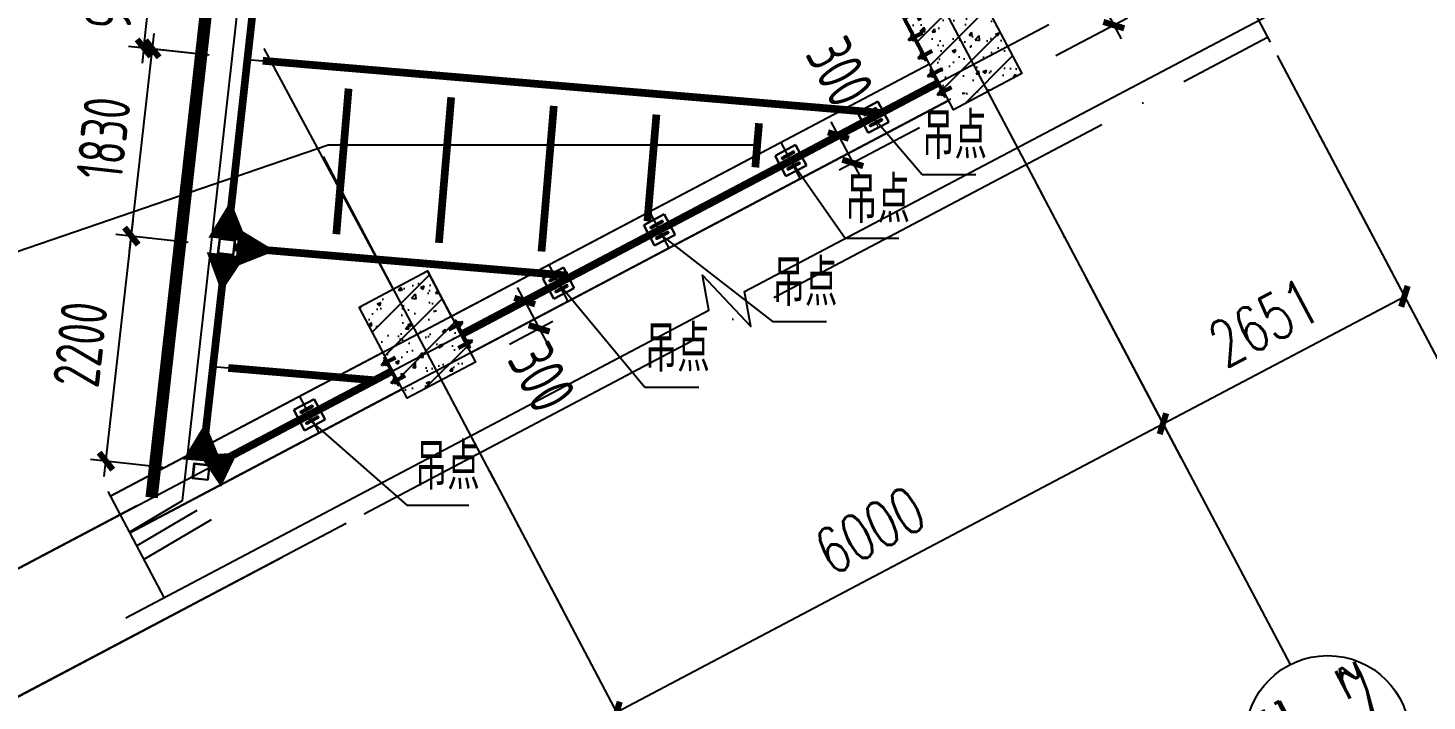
# Model space of a CAD drawing. Extents: x -803796 to -501762, y -1479216 to -846035.
# Drawn here: x -577955 to -564368, y -1315217 to -1308681 of the extents above; entities that cross this region are included whole.
import ezdxf
from ezdxf.enums import TextEntityAlignment as Align

# ---------------------------------------------------------------- set-up
doc = ezdxf.new("R2010")
doc.units = 0
doc.header["$LTSCALE"] = 1500
for name, pattern in [('5102-12$0$5102-12$0$5102-12$0$DASH', [0.35, 0.25, -0.1]), ('CENTER', [2, 1.25, -0.25, 0.25, -0.25]), ('XREF-GRID-04区$0$ACAD_ISO04W100', [30, 24, -3, 0, -3])]:
    doc.linetypes.add(name, pattern=pattern)
doc.layers.get('0').update_dxf_attribs({"linetype": 'CONTINUOUS'})
doc.layers.get('Defpoints').update_dxf_attribs({"linetype": 'CONTINUOUS'})
for name, color, linetype in [('AR-INT DECO', 140, 'CONTINUOUS'), ('C18', 4, 'CENTER'), ('DIM', 3, 'CONTINUOUS'), ('HATCH', 254, 'CONTINUOUS'), ('L18', 6, 'CONTINUOUS'), ('L25', 7, 'CONTINUOUS'), ('P-WALL-NEW', 4, 'CONTINUOUS'), ('STPM_RBEAM_SIG', 2, 'CONTINUOUS'), ('STPM_SBEAM_THICK', 2, 'CONTINUOUS'), ('struc', 161, 'CONTINUOUS'), ('TEXT', 7, 'CONTINUOUS'), ('THIN', 7, 'CONTINUOUS'), ('XREF-GRID-04区$0$A-DOTE', 14, 'XREF-GRID-04区$0$ACAD_ISO04W100'), ('XREF-GRID-04区$0$AXIS', 3, 'CONTINUOUS'), ('XREF-GRID-04区$0$PUB_DIM', 3, 'CONTINUOUS'), ('YQ_DIM', 3, 'CONTINUOUS')]:
    doc.layers.add(name, color=color, linetype=linetype)
doc.layers.add('点画线', color=1, linetype='CENTER', lineweight=13)
doc.layers.add('粗实线', color=7, linetype='CONTINUOUS', lineweight=30)
doc.styles.add('TSSD_Dimension', font='Tssdeng.shx', dxfattribs={"width": 0.7, "bigfont": 'hztxt.shx'})
doc.styles.add('TSSD_Label', font='tj03-romans1.shx', dxfattribs={"width": 0.7, "bigfont": 'hztxt.shx'})
doc.styles.add('XREF-GRID-04区$0$_TCH_AXIS', font='COMPLEX', dxfattribs={"bigfont": 'GBCBIG'})
doc.styles.add('XREF-GRID-04区$0$_TCH_DIM_T3', font='SIMPLEX', dxfattribs={"width": 0.705882, "bigfont": 'GBCBIG'})
doc.dimstyles.new('TSSD_150_150', dxfattribs={"dimtxt": 450, "dimasz": 150, "dimexe": 150, "dimexo": 375, "dimgap": 150, "dimtad": 1, "dimdec": 0, "dimzin": 0, "dimdsep": 46, "dimtxsty": 'TSSD_Dimension', "dimblk": 'ARCHTICK', "dimblk1": 'ARCHTICK', "dimblk2": 'ARCHTICK', "dimcen": 0, "dimdle": 150, "dimclrt": 7, "dimadec": 0, "dimazin": 0, "dimtfac": 1, "dimtdec": 0, "dimtix": 1, "dimtmove": 2, "dimatfit": 3, "dimfxl": 1, "dimtolj": 1, "dimtzin": 0, "dimarcsym": 0})
doc.dimstyles.new('XREF-GRID-04区$0$_TCH_ARCH&&150', dxfattribs={"dimtxt": 446.25, "dimasz": 150, "dimexe": 375, "dimexo": 450, "dimgap": 189.375, "dimtad": 1, "dimdec": 0, "dimzin": 0, "dimdsep": 46, "dimtxsty": 'XREF-GRID-04区$0$_TCH_DIM_T3', "dimblk": 'XREF-GRID-04区$0$_ArchTick', "dimcen": 0.09, "dimclrt": 7, "dimazin": 2, "dimtfac": 1, "dimtdec": 0, "dimtix": 1, "dimtmove": 2, "dimatfit": 3, "dimfxl": 1, "dimtolj": 1, "dimtzin": 0, "dimarcsym": 0})
pattern_1 = [(50, (-438885.55, -1416324.94), (358.6301, -31.37607), [37.5, -412.5]), (355, (-438885.55, -1416324.94), (-69.3757, 376.0961), [30, -330]), (100.4514, (-438855.67, -1416327.56), (289.2547, 344.7198), [31.8701, -350.57106]), (46.1842, (-438885.55, -1416224.94), (533.6205, -82.7595), [56.25, -618.75]), (96.6356, (-438841.1, -1416231.84), (467.3314, 487.059), [47.8051, -525.8565]), (351.1842, (-438885.55, -1416224.94), (467.331, 487.0593), [45, -495]), (21, (-438835.55, -1416249.94), (298.45353, -201.30945), [37.5, -412.5]), (326, (-438835.55, -1416249.94), (121.6577, 362.575), [30, -330]), (71.4514, (-438810.68, -1416266.72), (420.1113, 161.26525), [31.8701, -350.57106]), (37.5, (-438885.55, -1416324.94), (6.07993, 166.44693), [0, -326, 0, -335, 0, -331.25]), (7.5, (-438885.55, -1416324.94), (131.53477, 197.20586), [0, -191, 0, -318.5, 0, -126.25]), (327.5, (-438997.05, -1416324.94), (266.91122, -11.27744), [0, -125, 0, -390, 0, -517.5]), (317.5, (-439047.05, -1416324.94), (291.5931, 50.0525), [0, -162.5, 0, -259, 0, -367.5]), (45, (-438885.55, -1416324.94), (-176.7767, 176.7767), [])]

# ---------------------------------------------------------------- blocks, each defined once
blk = doc.blocks.new('A$C47E14B26')
at = {"layer": '点画线'}
for p, q in [((358, 912), (358, -1338)), ((1483, -213), (-767, -213))]:
    blk.add_line(p, q, dxfattribs=at)
at = {"layer": '粗实线'}
for p, q in [((-767, 912), (1483, 912)), ((-767, 912), (-767, -1338)), ((-317, -813), (-317, 387)), ((-167, -813), (-167, 387)), ((883, -813), (883, 387)), ((1033, 387), (1033, -813)), ((1483, 912), (1483, -1338)), ((-767, -1338), (1483, -1338))]:
    blk.add_line(p, q, dxfattribs=at)
for centre, start, end in [((-242, 387), 0, 180), ((958, 387), 0, 180), ((-242, -813), 180, 0), ((958, -813), 180, 0)]:
    blk.add_arc(centre, 75, start, end, dxfattribs=at)
blk = doc.blocks.new('XREF-GRID-04区$0$_ArchTick')
at = {"color": 0, "linetype": 'ByBlock', "const_width": 0.4}
blk.add_lwpolyline([(-0.5, -0.5), (0.5, 0.5)], dxfattribs=at)
blk = doc.blocks.new('*D426')
at = {"layer": 'Defpoints', "color": 0, "transparency": 16777216}
for p in [(-573111, -1313673), (-576088, -1315245), (-572239, -1315325)]:
    blk.add_point(p, dxfattribs=at)
at = {"layer": 'XREF-GRID-04区$0$PUB_DIM', "color": 0, "lineweight": -2, "transparency": 16777216}
for p, q in [((-572901, -1314071), (-572064, -1315657)), ((-575216, -1316897), (-572239, -1315325)), ((-575878, -1315643), (-575041, -1317228))]:
    blk.add_line(p, q, dxfattribs=at)
at = {"layer": 'XREF-GRID-04区$0$PUB_DIM', "color": 0, "lineweight": -2, "transparency": 16777216, "xscale": 150, "yscale": 150, "zscale": 150}
for p, rotation in [((-572239, -1315325), 27.82624507899107), ((-575216, -1316897), 207.8262450789911)]:
    blk.add_blockref('XREF-GRID-04区$0$_ArchTick', p, dxfattribs=dict(at, rotation=rotation))
at = {"layer": 'XREF-GRID-04区$0$PUB_DIM', "color": 7, "transparency": 16777216, "insert": (-575085, -1316361), "char_height": 446.2, "attachment_point": 5, "rotation": 27.8262, "style": 'XREF-GRID-04区$0$_TCH_DIM_T3'}
blk.add_mtext('\\A1;3367', dxfattribs=at)
blk = doc.blocks.new('*D427')
at = {"layer": 'Defpoints', "color": 0, "transparency": 16777216}
for p in [(-567805, -1310873), (-566933, -1312524), (-573111, -1313673)]:
    blk.add_point(p, dxfattribs=at)
at = {"layer": 'XREF-GRID-04区$0$PUB_DIM', "color": 0, "lineweight": -2, "transparency": 16777216}
for p, q in [((-567595, -1311271), (-566758, -1312856)), ((-572239, -1315325), (-566933, -1312524)), ((-572901, -1314071), (-572064, -1315657))]:
    blk.add_line(p, q, dxfattribs=at)
at = {"layer": 'XREF-GRID-04区$0$PUB_DIM', "color": 0, "lineweight": -2, "transparency": 16777216, "xscale": 150, "yscale": 150, "zscale": 150}
for p, rotation in [((-566933, -1312524), 27.82624507837908), ((-572239, -1315325), 207.8262450783791)]:
    blk.add_blockref('XREF-GRID-04区$0$_ArchTick', p, dxfattribs=dict(at, rotation=rotation))
at = {"layer": 'XREF-GRID-04区$0$PUB_DIM', "color": 7, "transparency": 16777216, "insert": (-569778, -1313560), "char_height": 446.2, "attachment_point": 5, "rotation": 27.8262, "style": 'XREF-GRID-04区$0$_TCH_DIM_T3'}
blk.add_mtext('\\A1;6000', dxfattribs=at)
blk = doc.blocks.new('*D428')
at = {"layer": 'Defpoints', "color": 0, "transparency": 16777216}
for p in [(-565460, -1309635), (-567805, -1310873), (-564588, -1311287)]:
    blk.add_point(p, dxfattribs=at)
at = {"layer": 'XREF-GRID-04区$0$PUB_DIM', "color": 0, "lineweight": -2, "transparency": 16777216}
for p, q in [((-565250, -1310033), (-564413, -1311618)), ((-567595, -1311271), (-566758, -1312856)), ((-566933, -1312524), (-564588, -1311287))]:
    blk.add_line(p, q, dxfattribs=at)
at = {"layer": 'XREF-GRID-04区$0$PUB_DIM', "color": 0, "lineweight": -2, "transparency": 16777216, "xscale": 150, "yscale": 150, "zscale": 150}
for p, rotation in [((-564588, -1311287), 27.82624507945951), ((-566933, -1312524), 207.8262450794595)]:
    blk.add_blockref('XREF-GRID-04区$0$_ArchTick', p, dxfattribs=dict(at, rotation=rotation))
at = {"layer": 'XREF-GRID-04区$0$PUB_DIM', "color": 7, "transparency": 16777216, "insert": (-565953, -1311541), "char_height": 446.2, "attachment_point": 5, "rotation": 27.8262, "style": 'XREF-GRID-04区$0$_TCH_DIM_T3'}
blk.add_mtext('\\A1;2651', dxfattribs=at)
blk = doc.blocks.new('_ArchTick')
at = {"color": 0, "linetype": 'ByBlock', "const_width": 0.4}
blk.add_lwpolyline([(-0.5, -0.5), (0.5, 0.5)], dxfattribs=at)
blk = doc.blocks.new('*D429')
at = {"layer": 'Defpoints', "color": 0, "transparency": 16777216}
for p in [(-576951, -1310702), (-576027, -1310806), (-576274, -1312992)]:
    blk.add_point(p, dxfattribs=at)
at = {"layer": 'DIM', "color": 0, "lineweight": -2, "transparency": 16777216}
for p, q in [((-577215, -1313037), (-576934, -1310552)), ((-576400, -1310764), (-577100, -1310685)), ((-576647, -1312950), (-577347, -1312871))]:
    blk.add_line(p, q, dxfattribs=at)
at = {"layer": 'DIM', "color": 0, "lineweight": -2, "transparency": 16777216, "xscale": 150, "yscale": 150, "zscale": 150}
for p, rotation in [((-576951, -1310702), 83.56369839202358), ((-577198, -1312888), 263.5636983920236)]:
    blk.add_blockref('_ArchTick', p, dxfattribs=dict(at, rotation=rotation))
at = {"layer": 'DIM', "color": 7, "transparency": 16777216, "insert": (-577447, -1311753), "char_height": 450, "attachment_point": 5, "rotation": 83.5637, "style": 'TSSD_Dimension'}
blk.add_mtext('\\A1;2200', dxfattribs=at)
blk = doc.blocks.new('*D430')
at = {"layer": 'Defpoints', "color": 0, "transparency": 16777216}
for p in [(-576748, -1308883), (-575824, -1308987), (-576027, -1310806)]:
    blk.add_point(p, dxfattribs=at)
at = {"layer": 'DIM', "color": 0, "lineweight": -2, "transparency": 16777216}
for p, q in [((-576968, -1310851), (-576731, -1308734)), ((-576197, -1308945), (-576897, -1308867)), ((-576400, -1310764), (-577101, -1310686))]:
    blk.add_line(p, q, dxfattribs=at)
at = {"layer": 'DIM', "color": 0, "lineweight": -2, "transparency": 16777216, "xscale": 150, "yscale": 150, "zscale": 150}
for p, rotation in [((-576748, -1308883), 83.60792822958057), ((-576951, -1310702), 263.6079282295806)]:
    blk.add_blockref('_ArchTick', p, dxfattribs=dict(at, rotation=rotation))
at = {"layer": 'DIM', "color": 7, "transparency": 16777216, "insert": (-577222, -1309751), "char_height": 450, "attachment_point": 5, "rotation": 83.6079, "style": 'TSSD_Dimension'}
blk.add_mtext('\\A1;1830', dxfattribs=at)
blk = doc.blocks.new('*D487')
at = {"layer": 'Defpoints', "color": 0, "transparency": 16777216}
for p in [(-576727, -1307948), (-575721, -1308060), (-575824, -1308987)]:
    blk.add_point(p, dxfattribs=at)
at = {"layer": 'DIM', "color": 0, "lineweight": -2, "transparency": 16777216}
for p, q in [((-576727, -1307948), (-576710, -1307799)), ((-576094, -1308018), (-576876, -1307932)), ((-576829, -1308875), (-576727, -1307948)), ((-576197, -1308945), (-576979, -1308859)), ((-576829, -1308875), (-576846, -1309024))]:
    blk.add_line(p, q, dxfattribs=at)
at = {"layer": 'DIM', "color": 0, "lineweight": -2, "transparency": 16777216, "xscale": 150, "yscale": 150, "zscale": 150}
for p, rotation in [((-576727, -1307948), 263.674276802154), ((-576829, -1308875), 83.67427680215405)]:
    blk.add_blockref('_ArchTick', p, dxfattribs=dict(at, rotation=rotation))
at = {"layer": 'DIM', "color": 7, "transparency": 16777216, "insert": (-577151, -1308370), "char_height": 450, "attachment_point": 5, "rotation": 83.6743, "style": 'TSSD_Dimension'}
blk.add_mtext('\\A1;933', dxfattribs=at)
blk = doc.blocks.new('LMM12A')
at = {"layer": 'L18'}
for p, q in [((0, 7.8), (0, -7.8)), ((9.8, 10.4), (1, 10.4)), ((9.8, 5.2), (1, 5.2)), ((10.8, 7.8), (10.8, -7.8)), ((9.8, -5.2), (1, -5.2)), ((9.8, -10.4), (1, -10.4))]:
    blk.add_line(p, q, dxfattribs=at)
for centre, radius, start, end in [((3.7, 7.8), 3.74, 136, 224), ((13.4, 0), 13.4, 157.15841, 202.84159), ((7.1, 7.8), 3.74, 316, 44), ((-2.6, 0), 13.4, 337.15841, 22.84159), ((3.7, -7.8), 3.74, 136, 224), ((7.1, -7.8), 3.74, 316, 44)]:
    blk.add_arc(centre, radius, start, end, dxfattribs=at)
blk = doc.blocks.new('A$C40232FC0')
blk.add_lwpolyline([(0, 82), (300, 82), (300, 102), (0, 102)], close=True)
at = {"layer": 'C18'}
for p, q in [((50, 0), (50, 145)), ((250, 0), (250, 145))]:
    blk.add_line(p, q, dxfattribs=at)
at = {"layer": 'L18'}
for p, q in [((41, 127), (41, 149)), ((41, 149), (59, 149)), ((45, 128), (45, 149)), ((55, 128), (55, 149)), ((59, 127), (59, 149)), ((241, 127), (241, 149)), ((241, 149), (259, 149)), ((245, 128), (245, 149)), ((255, 128), (255, 149)), ((259, 127), (259, 149)), ((39, 0), (39, 102)), ((43, 0), (43, 102)), ((57, 0), (57, 102)), ((60, 0), (60, 102)), ((239, 0), (239, 102)), ((243, 0), (243, 102)), ((257, 0), (257, 102)), ((260, 0), (260, 102))]:
    blk.add_line(p, q, dxfattribs=at)
at = {"layer": 'L25'}
for p, q in [((17, 102), (17, 110)), ((17, 110), (83, 110)), ((83, 102), (17, 102)), ((83, 110), (83, 102)), ((217, 102), (217, 110)), ((217, 110), (283, 110)), ((283, 102), (217, 102)), ((283, 110), (283, 102))]:
    blk.add_line(p, q, dxfattribs=at)
at = {"layer": 'L18', "extrusion": (0, 0, -1), "xscale": 1.666666666686069, "yscale": 1.666666666686069, "zscale": -1.666666666666666, "rotation": 90}
for p in [(-50, 110), (-250, 110)]:
    blk.add_blockref('LMM12A', p, dxfattribs=at)
blk = doc.blocks.new('A$C5A2A551F')
blk.add_lwpolyline([(1900, 5168), (1900, 668), (0, 668), (0, 468), (2100, 468), (2100, 5168)], close=True)
at = {"layer": 'C18'}
for p, q in [((1080, 4668), (2525, 4668)), ((700, 1488), (700, 43)), ((1080, 2668), (2525, 2668))]:
    blk.add_line(p, q, dxfattribs=at)
at = {"layer": 'L18'}
for p, q in [((1080, 4773), (2100, 4773)), ((1080, 4740), (2100, 4740)), ((1080, 4596), (2100, 4596)), ((1080, 4563), (2100, 4563)), ((2346, 4755), (2568, 4755)), ((2346, 4581), (2568, 4581)), ((2363, 4722), (2568, 4722)), ((2363, 4615), (2568, 4615)), ((2568, 4755), (2568, 4581)), ((1080, 2773), (2100, 2773)), ((1080, 2740), (2100, 2740)), ((2346, 2755), (2568, 2755)), ((2363, 2722), (2568, 2722)), ((2568, 2755), (2568, 2581)), ((595, 1488), (595, 468)), ((628, 1488), (628, 468)), ((772, 1488), (772, 468)), ((805, 1488), (805, 468)), ((1080, 2596), (2100, 2596)), ((1080, 2563), (2100, 2563)), ((2346, 2581), (2568, 2581)), ((2363, 2615), (2568, 2615)), ((613, 222), (613, 0)), ((787, 0), (613, 0)), ((647, 205), (647, 0)), ((754, 205), (754, 0)), ((787, 222), (787, 0))]:
    blk.add_line(p, q, dxfattribs=at)
at = {"layer": 'L25'}
for p, q in [((2100, 4335), (2100, 5001)), ((2100, 5001), (2183, 5001)), ((2183, 4335), (2100, 4335)), ((2183, 5001), (2183, 4335)), ((2100, 2335), (2100, 3001)), ((2100, 3001), (2183, 3001)), ((2183, 3001), (2183, 2335)), ((2183, 2335), (2100, 2335)), ((367, 468), (1033, 468)), ((367, 385), (367, 468)), ((1033, 385), (367, 385)), ((1033, 468), (1033, 385))]:
    blk.add_line(p, q, dxfattribs=at)
at = {"layer": 'L18', "extrusion": (0, 0, -1), "xscale": 16.66666666686069, "yscale": 16.66666666686069, "zscale": -16.66666666666666}
for p, rotation in [((-2183, 4668), 180.000010487033), ((-2183, 2668), 180.000010487033), ((-700, 385), 270.000010487033)]:
    blk.add_blockref('LMM12A', p, dxfattribs=dict(at, rotation=rotation))
blk = doc.blocks.new('*D694')
at = {"layer": 'Defpoints', "color": 0, "transparency": 16777216}
for p in [(-568677, -1308417), (-567410, -1308653), (-568303, -1309124)]:
    blk.add_point(p, dxfattribs=at)
at = {"layer": 'DIM', "color": 0, "lineweight": -2, "transparency": 16777216}
for p, q in [((-567784, -1307945), (-567854, -1307812)), ((-568345, -1308242), (-567651, -1307875)), ((-567784, -1307945), (-567410, -1308653)), ((-567972, -1308949), (-567278, -1308583)), ((-567410, -1308653), (-567340, -1308785))]:
    blk.add_line(p, q, dxfattribs=at)
at = {"layer": 'DIM', "color": 0, "lineweight": -2, "transparency": 16777216, "xscale": 150, "yscale": 150, "zscale": 150}
for p, rotation in [((-567784, -1307945), 297.8262450790873), ((-567410, -1308653), 117.8262450790873)]:
    blk.add_blockref('_ArchTick', p, dxfattribs=dict(at, rotation=rotation))
at = {"layer": 'DIM', "color": 7, "transparency": 16777216, "insert": (-567265, -1308124), "char_height": 450, "attachment_point": 5, "rotation": 297.8262, "style": 'TSSD_Dimension'}
blk.add_mtext('\\A1;800', dxfattribs=at)
blk = doc.blocks.new('*D695')
at = {"layer": 'Defpoints', "color": 0, "transparency": 16777216}
for p in [(-569107, -1309209), (-568967, -1309474), (-569945, -1309991)]:
    blk.add_point(p, dxfattribs=at)
at = {"layer": 'DIM', "color": 0, "lineweight": -2, "transparency": 16777216}
for p, q in [((-569438, -1309384), (-570218, -1309795)), ((-570085, -1309725), (-570155, -1309593)), ((-570085, -1309725), (-569945, -1309991)), ((-569298, -1309649), (-570078, -1310061)), ((-569945, -1309991), (-569875, -1310123))]:
    blk.add_line(p, q, dxfattribs=at)
at = {"layer": 'DIM', "color": 0, "lineweight": -2, "transparency": 16777216, "xscale": 150, "yscale": 150, "zscale": 150}
for p, rotation in [((-570085, -1309725), 297.8262450790856), ((-569945, -1309991), 117.8262450790856)]:
    blk.add_blockref('_ArchTick', p, dxfattribs=dict(at, rotation=rotation))
at = {"layer": 'DIM', "color": 7, "transparency": 16777216, "insert": (-570070, -1309106), "char_height": 450, "attachment_point": 5, "rotation": 297.8262, "style": 'TSSD_Dimension'}
blk.add_mtext('\\A1;300', dxfattribs=at)
blk = doc.blocks.new('*D696')
at = {"layer": 'Defpoints', "color": 0, "transparency": 16777216}
for p in [(-573750, -1311660), (-572991, -1311598), (-573610, -1311925)]:
    blk.add_point(p, dxfattribs=at)
at = {"layer": 'DIM', "color": 0, "lineweight": -2, "transparency": 16777216}
for p, q in [((-573131, -1311333), (-573201, -1311200)), ((-573418, -1311485), (-572998, -1311263)), ((-573131, -1311333), (-572991, -1311598)), ((-573278, -1311750), (-572858, -1311528)), ((-572991, -1311598), (-572921, -1311731))]:
    blk.add_line(p, q, dxfattribs=at)
at = {"layer": 'DIM', "color": 0, "lineweight": -2, "transparency": 16777216, "xscale": 150, "yscale": 150, "zscale": 150}
for p, rotation in [((-573131, -1311333), 297.8262450790623), ((-572991, -1311598), 117.8262450790623)]:
    blk.add_blockref('_ArchTick', p, dxfattribs=dict(at, rotation=rotation))
at = {"layer": 'DIM', "color": 7, "transparency": 16777216, "insert": (-572965, -1312072), "char_height": 450, "attachment_point": 5, "rotation": 297.8262, "style": 'TSSD_Dimension'}
blk.add_mtext('\\A1;300', dxfattribs=at)

msp = doc.modelspace()

# ---------------------------------------------------------------- hatches: boundary and pattern name
at = {"layer": 'HATCH'}
h = msp.add_hatch(dxfattribs=at)
h.set_pattern_fill('ARMORED', color=256, scale=50, style=0)
h.set_pattern_definition(pattern_1)
h.paths.add_polyline_path([(-568653.5, -1308460.8), (-568303.5, -1309124.1), (-568966.7, -1309474.2), (-569433.5, -1308589.8), (-568770.2, -1308239.7)])
h = msp.add_hatch(dxfattribs=at)
h.set_pattern_fill('ARMORED', color=256, scale=50, style=0)
h.set_pattern_definition(pattern_1)
h.paths.add_polyline_path([(-573959.8, -1311261.6), (-573609.7, -1311924.8), (-574272.9, -1312274.9), (-574739.7, -1311390.6), (-574076.5, -1311040.5)])

# ---------------------------------------------------------------- linework, layer by layer
msp.add_lwpolyline([(-570873.8, -1309820.1), (-575041.1, -1309820.1), (-578061.3, -1310853.5), (-581175, -1310853.5)])
for points in [[(-575960.9, -1310888.5), (-576110, -1310872.1), (-576093.6, -1310723), (-575944.5, -1310739.4)], [(-575965.3, -1310883), (-576104.5, -1310867.7), (-576089.2, -1310728.6), (-575950, -1310743.8)], [(-576207.4, -1313073.6), (-576356.5, -1313057.2), (-576340.1, -1312908.1), (-576191, -1312924.5)], [(-576211.8, -1313068.1), (-576351, -1313052.8), (-576335.7, -1312913.6), (-576196.5, -1312928.9)]]:
    msp.add_lwpolyline(points, close=True)
at = {"layer": 'AR-INT DECO'}
for p, q in [((-574408.1, -1311215.5), (-575662.3, -1308880.4)), ((-575825.2, -1308986.6), (-573028.4, -1309222.3)), ((-576159.4, -1311969.8), (-574749.7, -1312088.6)), ((-576632.7, -1314213), (-577177.2, -1313181.4))]:
    msp.add_line(p, q, dxfattribs=at)
at = {"layer": 'AR-INT DECO', "linetype": '5102-12$0$5102-12$0$5102-12$0$DASH', "const_width": 120}
msp.add_lwpolyline([(-575678.9, -1303638.8), (-576754.6, -1313240.7)], dxfattribs=at)
at = {"layer": 'AR-INT DECO', "const_width": 75}
for points in [[(-575740.8, -1308233), (-576017, -1310731.5)], [(-576035.5, -1310880.3), (-576262.1, -1312886.7)]]:
    msp.add_lwpolyline(points, dxfattribs=at)
at = {"layer": 'HATCH'}
msp.add_line((-573843, -1311481.2), (-574076.5, -1311040.5), dxfattribs=at)
for points in [[(-568653.5, -1308460.8), (-568303.5, -1309124.1), (-568966.7, -1309474.2), (-569433.5, -1308589.8), (-568770.2, -1308239.7)], [(-573959.8, -1311261.6), (-573609.7, -1311924.8), (-574272.9, -1312274.9), (-574739.7, -1311390.6), (-574076.5, -1311040.5)]]:
    msp.add_lwpolyline(points, close=True, dxfattribs=at)
at = {"layer": 'P-WALL-NEW'}
for p, q in [((-575414.3, -1303971.5), (-576456.4, -1313274.1)), ((-576456.4, -1313274.1), (-576968.9, -1313575.9)), ((-576315.7, -1313365.4), (-576898.8, -1313708.7))]:
    msp.add_line(p, q, dxfattribs=at)
at = {"layer": 'P-WALL-NEW', "color": 4}
msp.add_line((-576175, -1313456.6), (-576828.8, -1313841.5), dxfattribs=at)
at = {"layer": 'STPM_RBEAM_SIG'}
for points in [[(-575740.8, -1308233, 375, 0, 0), (-575782.5, -1308605.7, 375, 0, 0)], [(-576017, -1310731.5, 375, 0, 0), (-575986.7, -1310357.7, 375, 0, 0)], [(-576033.7, -1310880.5, 375, 0, 0), (-576076.5, -1311245, 375, 0, 0)], [(-575927.6, -1310814.2, 375, 0, 0), (-575553.9, -1310845.7, 375, 0, 0)], [(-576262.1, -1312886.7, 375, 0, 0), (-576231.7, -1312513, 375, 0, 0)], [(-576184.9, -1312982.6, 375, 0, 0), (-575921.3, -1312805.7, 375, 0, 0)]]:
    msp.add_lwpolyline(points, format="xyseb", dxfattribs=at)
at = {"layer": 'STPM_SBEAM_THICK', "color": 161, "const_width": 75}
for points in [[(-575675.7, -1308999.2), (-575144.6, -1309044)], [(-575144.6, -1309044), (-569668.5, -1309505.6)], [(-573732, -1311650.2), (-569124.4, -1309218.4)], [(-574841.6, -1309269.8), (-574960.7, -1310683.6)], [(-573845.1, -1309353.8), (-573964.3, -1310767.6)], [(-572848.6, -1309437.8), (-572967.8, -1310851.5)], [(-571852.2, -1309521.8), (-571939.5, -1310558)], [(-570855.7, -1309605.7), (-570891.8, -1310034.5)], [(-575957.5, -1310811.7), (-572713.6, -1311085.1)], [(-576184.9, -1312944.9), (-574430.6, -1312019)], [(-576009.9, -1311982.4), (-574588.3, -1312102.2)]]:
    msp.add_lwpolyline(points, dxfattribs=at)
at = {"layer": 'struc', "linetype": 'ByBlock'}
for p, q in [((-569200.2, -1309031.9), (-573843.7, -1311481.5)), ((-573656.2, -1311834.9), (-569014, -1309385.9)), ((-574507.6, -1311832), (-577152.2, -1313228.6)), ((-576965.5, -1313582.4), (-574319.6, -1312185))]:
    msp.add_line(p, q, dxfattribs=at)
at = {"layer": 'TEXT'}
for p, q in [((-569200.1, -1309032), (-577152, -1313229.2)), ((-569748.1, -1309547.5), (-569272.3, -1310102.2)), ((-570453.8, -1310145.9), (-570640.5, -1309792.2)), ((-570547.1, -1309969.3), (-570020, -1310723.3)), ((-569272.3, -1310102.2), (-568748.9, -1310102.2)), ((-571729.2, -1310819.1), (-571915.9, -1310465.4)), ((-571851.1, -1310657.4), (-570724.6, -1311530.3)), ((-570020, -1310723.3), (-569496.6, -1310723.3)), ((-572708.4, -1311336), (-572895.1, -1310982.3)), ((-572801.7, -1311159.2), (-571964, -1312169.8)), ((-570724.6, -1311530.3), (-570201.2, -1311530.3)), ((-571964, -1312169.8), (-571440.6, -1312169.8)), ((-575128.8, -1312613.5), (-575315.5, -1312259.9)), ((-575299.8, -1312418.3), (-574276.7, -1313313.9)), ((-574276.7, -1313313.9), (-573674, -1313313.9))]:
    msp.add_line(p, q, dxfattribs=at)
at = {"layer": 'THIN'}
msp.add_lwpolyline([(-577004.1, -1314409), (-571342.8, -1311421.3), (-571403.9, -1311080.5), (-570936.7, -1311580.2), (-570997.8, -1311239.3), (-565336.5, -1308251.6)], dxfattribs=at)
at = {"layer": 'XREF-GRID-04区$0$A-DOTE', "ltscale": 0.1}
for p, q in [((-573872.7, -1293696), (-563723.4, -1312924.5)), ((-569781.3, -1307127.6), (-567462.3, -1311521)), ((-579184.3, -1314528), (-566430.3, -1307796.2)), ((-578670.8, -1315500.8), (-565916.8, -1308769)), ((-575087.5, -1309928.4), (-572768.5, -1314321.7))]:
    msp.add_line(p, q, dxfattribs=at)
at = {"layer": 'XREF-GRID-04区$0$AXIS'}
for p, q in [((-565822.7, -1308947.3), (-563353.1, -1313626.1)), ((-568167.5, -1310184.9), (-565698, -1314863.7)), ((-573473.7, -1312985.7), (-571004.2, -1317664.5)), ((-576896.7, -1313320.6), (-581575.5, -1315790.2)), ((-574866.7, -1313493), (-579545.5, -1315962.5))]:
    msp.add_line(p, q, dxfattribs=at)
msp.add_circle((-565333.6, -1315575.9), 800, dxfattribs=at)
at = {"layer": 'YQ_DIM', "linetype": 'ByBlock'}
msp.add_line((-569014, -1309385.9), (-576965.3, -1313582.8), dxfattribs=at)

# ---------------------------------------------------------------- block references
at = {"xscale": 0.1, "yscale": 0.1, "zscale": 0.1, "rotation": 207.8262469384426}
msp.add_blockref('A$C5A2A551F', (-569296.7, -1308442), dxfattribs=at)
at = {"rotation": 117.82623723381}
for p in [(-568964.2, -1309303.3), (-574270.4, -1312104)]:
    msp.add_blockref('A$C40232FC0', p, dxfattribs=at)
at = {"xscale": -1, "rotation": 297.8262529237316}
msp.add_blockref('A$C40232FC0', (-573752.2, -1311830.5), dxfattribs=at)
at = {"layer": 'TEXT', "xscale": 0.1, "yscale": 0.1, "zscale": 0.1, "rotation": 297.8262425671128}
for p in [(-569746, -1309505.7), (-570545, -1309927.4), (-571820.4, -1310600.6), (-572799.6, -1311117.5), (-575220, -1312395)]:
    msp.add_blockref('A$C47E14B26', p, dxfattribs=at)

# ---------------------------------------------------------------- texts
at = {"layer": 'TEXT', "style": 'TSSD_Label', "width": 0.7}
for p in [(-569272.3, -1309952.2), (-570020, -1310573.3), (-570724.6, -1311380.3), (-571964, -1312019.8), (-574197.4, -1313163.9)]:
    msp.add_text('吊点', height=450, dxfattribs=at).set_placement(p)
at = {"layer": 'XREF-GRID-04区$0$AXIS', "color": 7, "style": 'XREF-GRID-04区$0$_TCH_AXIS', "width": 0.298743}
msp.add_text('4b-7', height=1050, rotation=27.82625, dxfattribs=at).set_placement((-565634.9, -1316317), (-564551.7, -1315745.3), align=Align.FIT)

# ---------------------------------------------------------------- dimensions: what is measured, and where the dimension line sits
at = {"layer": 'DIM'}
for p1, p2, distance, picture, middle in [((-568676.9, -1308416.6), (-568303.5, -1309124.1), 1010, '*D694', (-567265.3, -1308123.8)), ((-575824.1, -1308986.7), (-575721.4, -1308059.8), 1011.5, '*D487', (-577150.8, -1308370.5)), ((-576273.9, -1312991.8), (-576027.3, -1310805.8), 929.8, '*D429', (-577447.2, -1311752.5))]:
    dim = msp.add_aligned_dim(p1=p1, p2=p2, distance=distance, dimstyle='TSSD_150_150', dxfattribs=at)
    dim.commit()
    dim.dimension.update_dxf_attribs({"geometry": picture, "text_midpoint": middle})
for base, p1, p2, picture, middle in [((-569945.1, -1309990.6), (-569106.7, -1309208.9), (-568966.7, -1309474.2), '*D695', (-570070.1, -1309105.8)), ((-572991.1, -1311598.3), (-573749.7, -1311659.6), (-573609.7, -1311924.8), '*D696', (-572965.2, -1312072.1))]:
    dim = msp.add_linear_dim(base=base, p1=p1, p2=p2, angle=297.82625, dimstyle='TSSD_150_150', dxfattribs=at)
    dim.commit()
    dim.dimension.update_dxf_attribs({"geometry": picture, "text_midpoint": middle, "dimtype": 161})
dim = msp.add_linear_dim(base=(-576747.7, -1308883.2), p1=(-576027.3, -1310805.8), p2=(-575824.1, -1308986.7), angle=263.60793, dimstyle='TSSD_150_150', dxfattribs=at)
dim.commit()
dim.dimension.update_dxf_attribs({"geometry": '*D430', "text_midpoint": (-577222.2, -1309751)})
at = {"layer": 'XREF-GRID-04区$0$PUB_DIM'}
for base, p1, p2, picture, middle in [((-564587.9, -1311286.7), (-567804.6, -1310872.6), (-565459.7, -1309635), '*D428', (-565952.9, -1311540.7)), ((-566932.7, -1312524.3), (-573110.8, -1313673.4), (-567804.6, -1310872.6), '*D427', (-569778.4, -1313559.9)), ((-572239, -1315325.1), (-576088, -1315244.9), (-573110.8, -1313673.4), '*D426', (-575084.6, -1316360.7))]:
    dim = msp.add_linear_dim(base=base, p1=p1, p2=p2, angle=27.82625, dimstyle='XREF-GRID-04区$0$_TCH_ARCH&&150', override={"dimgap": 0}, dxfattribs=at)
    dim.commit()
    dim.dimension.update_dxf_attribs({"geometry": picture, "text_midpoint": middle, "dimtype": 161, "text_rotation": 27.82625})

doc.saveas('drawing.dxf')
